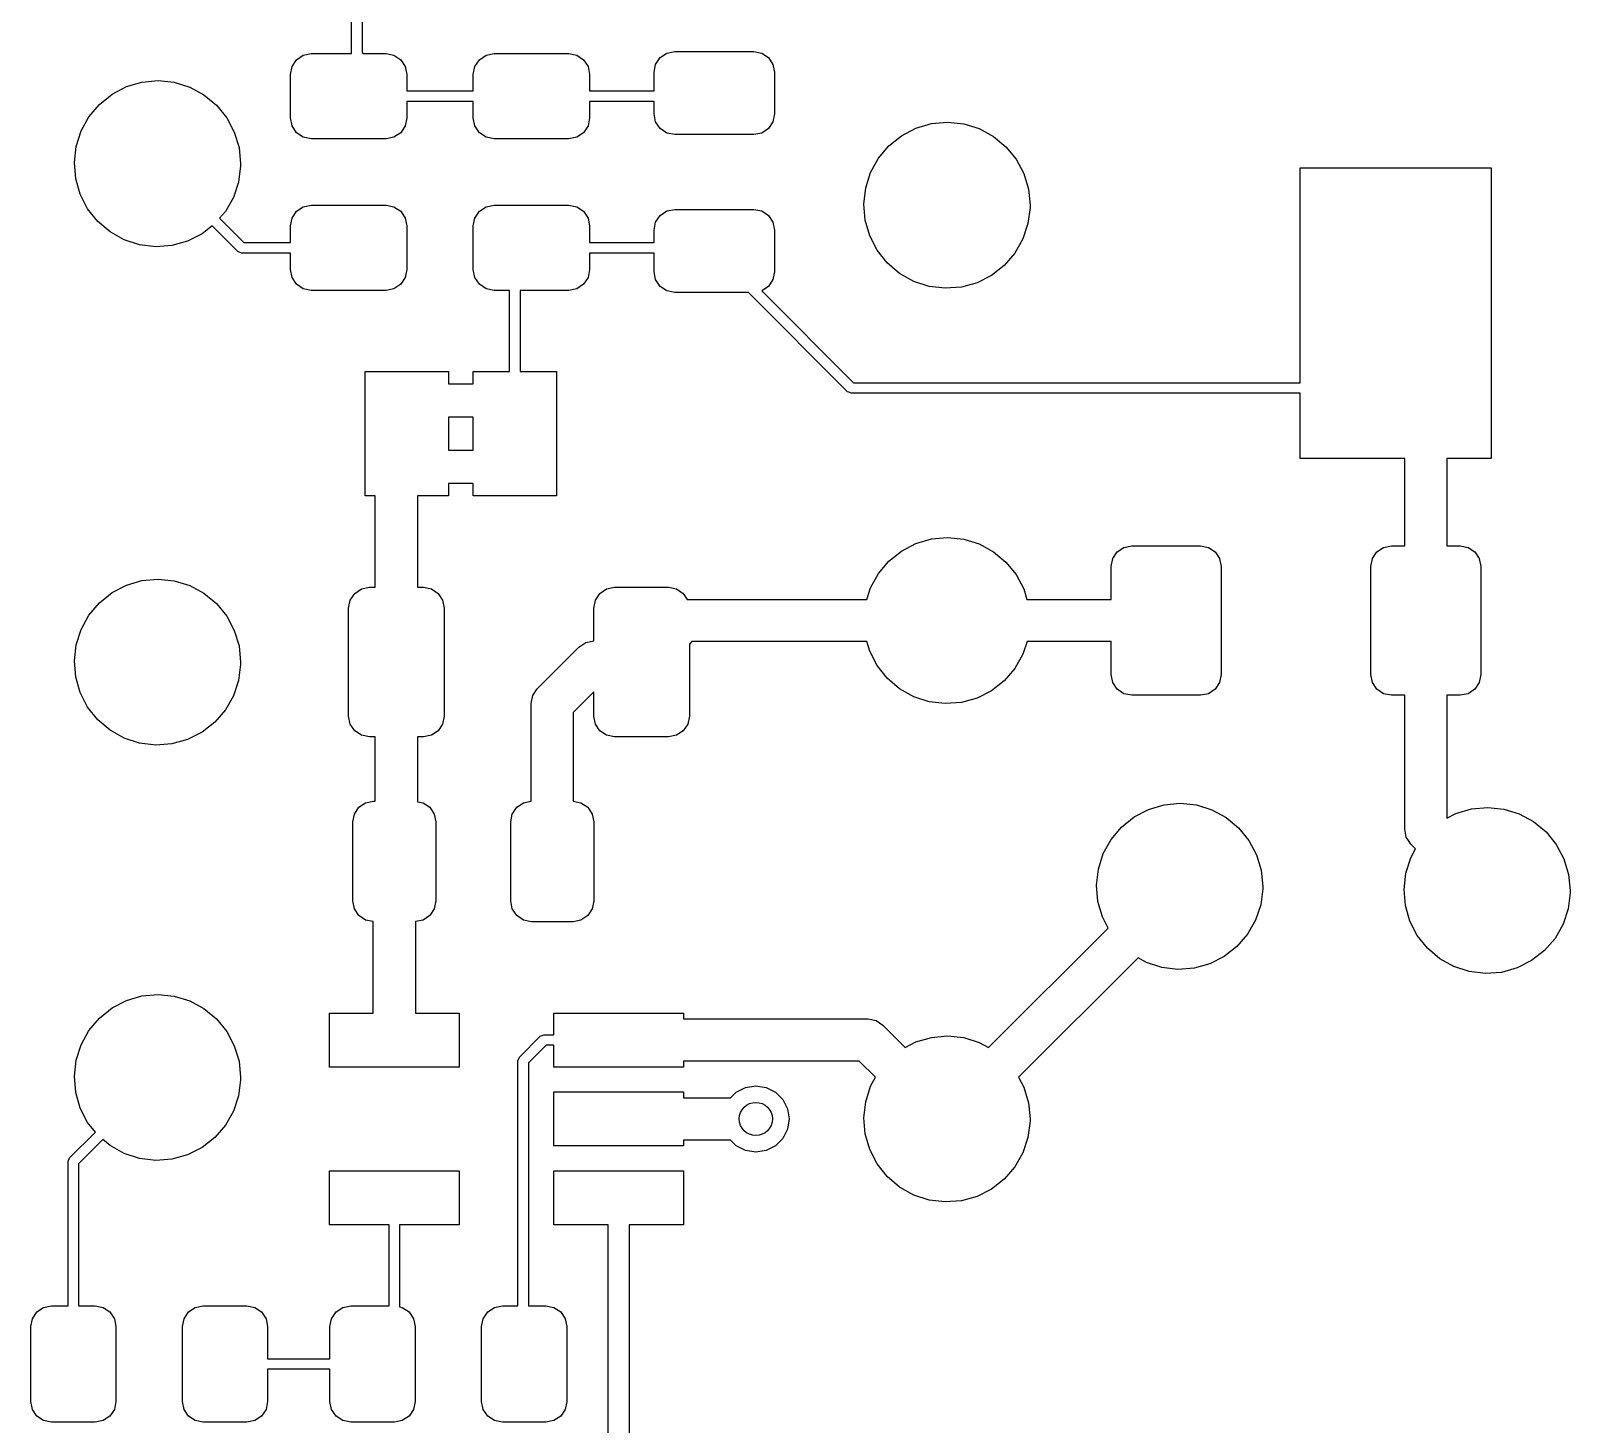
# Model space of a CAD drawing. Extents: x 4.53 to 6.58, y -4.04 to -1.97.
# Drawn here: x 5.078 to 5.807, y -3.078 to -2.417 of the extents above; entities that cross this region are included whole.
import ezdxf

# ---------------------------------------------------------------- set-up
doc = ezdxf.new("R2010")
doc.units = 0
doc.header["$MEASUREMENT"] = 0
doc.layers.add('BLACK', color=7, linetype='CONTINUOUS')

msp = doc.modelspace()

# ---------------------------------------------------------------- linework, layer by layer
at = {"layer": 'BLACK', "linetype": 'CONTINUOUS'}
for p, q in [((5.22978, -2.42815), (5.22978, -2.35039)), ((5.23478, -2.35039), (5.23478, -2.42761)), ((5.20686, -2.4289), (5.21063, -2.42815)), ((5.21063, -2.42815), (5.22978, -2.42815)), ((5.23478, -2.42761), (5.23533, -2.42815)), ((5.23533, -2.42815), (5.24606, -2.42815)), ((5.24606, -2.42815), (5.24983, -2.4289)), ((5.29348, -2.4289), (5.29724, -2.42815)), ((5.29724, -2.42815), (5.33268, -2.42815)), ((5.33268, -2.42815), (5.33644, -2.4289)), ((5.37591, -2.43005), (5.37911, -2.42791)), ((5.37911, -2.42791), (5.38287, -2.42717)), ((5.38287, -2.42717), (5.42028, -2.42717)), ((5.42028, -2.42717), (5.42404, -2.42791)), ((5.42404, -2.42791), (5.42724, -2.43005)), ((5.20079, -2.43799), (5.20154, -2.43423)), ((5.20154, -2.43423), (5.20367, -2.43103)), ((5.20367, -2.43103), (5.20686, -2.4289)), ((5.24983, -2.4289), (5.25302, -2.43103)), ((5.25302, -2.43103), (5.25516, -2.43423)), ((5.25516, -2.43423), (5.25591, -2.43799)), ((5.2874, -2.43799), (5.28815, -2.43423)), ((5.28815, -2.43423), (5.29028, -2.43103)), ((5.29028, -2.43103), (5.29348, -2.4289)), ((5.33644, -2.4289), (5.33964, -2.43103)), ((5.33964, -2.43103), (5.34177, -2.43423)), ((5.34177, -2.43423), (5.34252, -2.43799)), ((5.37303, -2.43701), (5.37378, -2.43324)), ((5.37378, -2.43324), (5.37591, -2.43005)), ((5.42724, -2.43005), (5.42937, -2.43324)), ((5.42937, -2.43324), (5.43012, -2.43701)), ((5.12305, -2.44381), (5.13042, -2.44164)), ((5.13042, -2.44164), (5.13807, -2.44095)), ((5.13807, -2.44095), (5.14571, -2.44175)), ((5.14571, -2.44175), (5.15305, -2.44402)), ((5.20079, -2.45866), (5.20079, -2.43799)), ((5.25591, -2.43799), (5.25591, -2.44583)), ((5.2874, -2.44583), (5.2874, -2.43799)), ((5.34252, -2.43799), (5.34252, -2.44583)), ((5.37303, -2.44583), (5.37303, -2.43701)), ((5.43012, -2.43701), (5.43012, -2.45669)), ((5.11025, -2.45219), (5.11624, -2.44737)), ((5.11624, -2.44737), (5.12305, -2.44381)), ((5.15305, -2.44402), (5.15981, -2.44768)), ((5.15981, -2.44768), (5.16573, -2.45257)), ((5.25591, -2.44583), (5.2874, -2.44583)), ((5.34252, -2.44583), (5.37303, -2.44583)), ((5.10531, -2.45807), (5.11025, -2.45219)), ((5.16573, -2.45257), (5.17059, -2.45853)), ((5.2874, -2.45083), (5.25591, -2.45083)), ((5.25591, -2.45083), (5.25591, -2.45866)), ((5.2874, -2.45866), (5.2874, -2.45083)), ((5.37303, -2.45083), (5.34252, -2.45083)), ((5.34252, -2.45083), (5.34252, -2.45866)), ((5.37303, -2.45669), (5.37303, -2.45083)), ((5.37378, -2.46046), (5.37303, -2.45669)), ((5.43012, -2.45669), (5.42937, -2.46046)), ((5.09929, -2.47213), (5.10161, -2.46481)), ((5.10161, -2.46481), (5.10531, -2.45807)), ((5.17059, -2.45853), (5.17419, -2.46531)), ((5.20154, -2.46243), (5.20079, -2.45866)), ((5.20367, -2.46562), (5.20154, -2.46243)), ((5.25516, -2.46243), (5.25302, -2.46562)), ((5.25591, -2.45866), (5.25516, -2.46243)), ((5.28815, -2.46243), (5.2874, -2.45866)), ((5.29028, -2.46562), (5.28815, -2.46243)), ((5.34177, -2.46243), (5.33964, -2.46562)), ((5.34252, -2.45866), (5.34177, -2.46243)), ((5.37591, -2.46365), (5.37378, -2.46046)), ((5.37911, -2.46579), (5.37591, -2.46365)), ((5.42724, -2.46365), (5.42404, -2.46579)), ((5.42937, -2.46046), (5.42724, -2.46365)), ((5.49025, -2.46706), (5.49706, -2.4635)), ((5.49706, -2.4635), (5.50443, -2.46133)), ((5.50443, -2.46133), (5.51209, -2.46063)), ((5.51209, -2.46063), (5.51973, -2.46143)), ((5.51973, -2.46143), (5.52707, -2.46371)), ((5.52707, -2.46371), (5.53383, -2.46736)), ((5.09843, -2.47977), (5.09929, -2.47213)), ((5.17419, -2.46531), (5.17642, -2.47267)), ((5.20686, -2.46775), (5.20367, -2.46562)), ((5.21063, -2.4685), (5.20686, -2.46775)), ((5.24606, -2.4685), (5.21063, -2.4685)), ((5.24983, -2.46775), (5.24606, -2.4685)), ((5.25302, -2.46562), (5.24983, -2.46775)), ((5.29348, -2.46775), (5.29028, -2.46562)), ((5.29724, -2.4685), (5.29348, -2.46775)), ((5.33268, -2.4685), (5.29724, -2.4685)), ((5.33644, -2.46775), (5.33268, -2.4685)), ((5.33964, -2.46562), (5.33644, -2.46775)), ((5.38287, -2.46654), (5.37911, -2.46579)), ((5.42028, -2.46654), (5.38287, -2.46654)), ((5.42404, -2.46579), (5.42028, -2.46654)), ((5.47933, -2.47776), (5.48427, -2.47187)), ((5.48427, -2.47187), (5.49025, -2.46706)), ((5.53383, -2.46736), (5.53975, -2.47226)), ((5.53975, -2.47226), (5.5446, -2.47821)), ((5.17642, -2.47267), (5.17717, -2.48031)), ((5.47562, -2.48449), (5.47933, -2.47776)), ((5.5446, -2.47821), (5.54821, -2.485)), ((5.09907, -2.48742), (5.09843, -2.47977)), ((5.17715, -2.48141), (5.17619, -2.48904)), ((5.17717, -2.48031), (5.17715, -2.48141)), ((5.4733, -2.49181), (5.47562, -2.48449)), ((5.54821, -2.485), (5.55043, -2.49235)), ((5.67913, -2.58411), (5.67913, -2.48228)), ((5.67913, -2.48228), (5.76969, -2.48228)), ((5.76969, -2.48228), (5.76969, -2.62008)), ((5.10119, -2.49481), (5.09907, -2.48742)), ((5.17619, -2.48904), (5.17376, -2.49633)), ((5.47244, -2.49945), (5.4733, -2.49181)), ((5.55043, -2.49235), (5.55118, -2.5)), ((5.1047, -2.50164), (5.10119, -2.49481)), ((5.17376, -2.49633), (5.16997, -2.50301)), ((5.20367, -2.50288), (5.20686, -2.50075)), ((5.20686, -2.50075), (5.21063, -2.5)), ((5.21063, -2.5), (5.24606, -2.5)), ((5.24606, -2.5), (5.24983, -2.50075)), ((5.24983, -2.50075), (5.25302, -2.50288)), ((5.29028, -2.50288), (5.29348, -2.50075)), ((5.29348, -2.50075), (5.29724, -2.5)), ((5.29724, -2.5), (5.33268, -2.5)), ((5.33268, -2.5), (5.33644, -2.50075)), ((5.33644, -2.50075), (5.33964, -2.50288)), ((5.47309, -2.50711), (5.47244, -2.49945)), ((5.55117, -2.5011), (5.5502, -2.50872)), ((5.55118, -2.5), (5.55117, -2.5011)), ((5.10947, -2.50766), (5.1047, -2.50164)), ((5.11533, -2.51264), (5.10947, -2.50766)), ((5.16997, -2.50301), (5.16721, -2.5062)), ((5.16721, -2.5062), (5.17869, -2.51768)), ((5.20079, -2.50984), (5.20154, -2.50608)), ((5.20154, -2.50608), (5.20367, -2.50288)), ((5.25302, -2.50288), (5.25516, -2.50608)), ((5.25516, -2.50608), (5.25591, -2.50984)), ((5.2874, -2.50984), (5.28815, -2.50608)), ((5.28815, -2.50608), (5.29028, -2.50288)), ((5.33964, -2.50288), (5.34177, -2.50608)), ((5.34177, -2.50608), (5.34252, -2.50984)), ((5.37303, -2.51181), (5.37378, -2.50804)), ((5.37378, -2.50804), (5.37591, -2.50485)), ((5.37591, -2.50485), (5.37911, -2.50272)), ((5.37911, -2.50272), (5.38287, -2.50197)), ((5.38287, -2.50197), (5.42028, -2.50197)), ((5.42028, -2.50197), (5.42404, -2.50272)), ((5.42404, -2.50272), (5.42724, -2.50485)), ((5.42724, -2.50485), (5.42937, -2.50804)), ((5.42937, -2.50804), (5.43012, -2.51181)), ((5.47521, -2.51449), (5.47309, -2.50711)), ((5.5502, -2.50872), (5.54778, -2.51601)), ((5.12203, -2.51639), (5.11533, -2.51264)), ((5.15889, -2.51356), (5.15203, -2.51702)), ((5.16372, -2.50978), (5.15889, -2.51356)), ((5.17589, -2.52194), (5.16372, -2.50978)), ((5.20079, -2.51768), (5.20079, -2.50984)), ((5.25591, -2.50984), (5.25591, -2.53051)), ((5.2874, -2.53051), (5.2874, -2.50984)), ((5.34252, -2.50984), (5.34252, -2.51768)), ((5.37303, -2.51768), (5.37303, -2.51181)), ((5.43012, -2.51181), (5.43012, -2.5315)), ((5.47872, -2.52133), (5.47521, -2.51449)), ((5.54778, -2.51601), (5.54398, -2.52269)), ((5.12934, -2.51877), (5.12203, -2.51639)), ((5.13697, -2.51968), (5.12934, -2.51877)), ((5.14463, -2.51909), (5.13697, -2.51968)), ((5.15203, -2.51702), (5.14463, -2.51909)), ((5.17766, -2.52268), (5.17589, -2.52194)), ((5.20079, -2.52268), (5.17766, -2.52268)), ((5.17869, -2.51768), (5.20079, -2.51768)), ((5.20079, -2.53051), (5.20079, -2.52268)), ((5.34252, -2.51768), (5.37303, -2.51768)), ((5.37303, -2.52268), (5.34252, -2.52268)), ((5.34252, -2.52268), (5.34252, -2.53051)), ((5.37303, -2.5315), (5.37303, -2.52268)), ((5.48349, -2.52735), (5.47872, -2.52133)), ((5.54398, -2.52269), (5.53896, -2.52851)), ((5.20154, -2.53428), (5.20079, -2.53051)), ((5.25591, -2.53051), (5.25516, -2.53428)), ((5.28815, -2.53428), (5.2874, -2.53051)), ((5.34252, -2.53051), (5.34177, -2.53428)), ((5.48934, -2.53233), (5.48349, -2.52735)), ((5.53896, -2.52851), (5.53291, -2.53324)), ((5.20367, -2.53747), (5.20154, -2.53428)), ((5.20686, -2.53961), (5.20367, -2.53747)), ((5.25302, -2.53747), (5.24983, -2.53961)), ((5.25516, -2.53428), (5.25302, -2.53747)), ((5.29028, -2.53747), (5.28815, -2.53428)), ((5.29348, -2.53961), (5.29028, -2.53747)), ((5.33964, -2.53747), (5.33644, -2.53961)), ((5.34177, -2.53428), (5.33964, -2.53747)), ((5.37378, -2.53526), (5.37303, -2.5315)), ((5.37591, -2.53846), (5.37378, -2.53526)), ((5.42937, -2.53526), (5.42724, -2.53846)), ((5.43012, -2.5315), (5.42937, -2.53526)), ((5.49605, -2.53608), (5.48934, -2.53233)), ((5.50336, -2.53845), (5.49605, -2.53608)), ((5.52605, -2.53671), (5.51865, -2.53877)), ((5.53291, -2.53324), (5.52605, -2.53671)), ((5.21063, -2.54035), (5.20686, -2.53961)), ((5.24606, -2.54035), (5.21063, -2.54035)), ((5.24983, -2.53961), (5.24606, -2.54035)), ((5.29724, -2.54035), (5.29348, -2.53961)), ((5.30459, -2.54035), (5.29724, -2.54035)), ((5.30459, -2.57874), (5.30459, -2.54035)), ((5.33268, -2.54035), (5.30959, -2.54035)), ((5.30959, -2.54035), (5.30959, -2.57874)), ((5.33644, -2.53961), (5.33268, -2.54035)), ((5.37911, -2.54059), (5.37591, -2.53846)), ((5.38287, -2.54134), (5.37911, -2.54059)), ((5.41772, -2.54134), (5.38287, -2.54134)), ((5.46477, -2.58838), (5.41772, -2.54134)), ((5.42724, -2.53846), (5.42404, -2.54059)), ((5.42404, -2.54059), (5.46757, -2.58411)), ((5.51099, -2.53936), (5.50336, -2.53845)), ((5.51865, -2.53877), (5.51099, -2.53936)), ((5.23622, -2.6378), (5.23622, -2.57874)), ((5.23622, -2.57874), (5.27559, -2.57874)), ((5.27559, -2.57874), (5.27559, -2.58465)), ((5.2874, -2.58465), (5.2874, -2.57874)), ((5.2874, -2.57874), (5.30459, -2.57874)), ((5.30959, -2.57874), (5.32677, -2.57874)), ((5.32677, -2.57874), (5.32677, -2.6378)), ((5.27559, -2.58465), (5.2874, -2.58465)), ((5.46529, -2.5886), (5.46477, -2.58838)), ((5.46654, -2.58911), (5.46529, -2.5886)), ((5.67913, -2.58911), (5.46654, -2.58911)), ((5.46757, -2.58411), (5.67913, -2.58411)), ((5.67913, -2.62008), (5.67913, -2.58911)), ((5.27559, -2.60039), (5.27559, -2.61614)), ((5.2874, -2.60039), (5.27559, -2.60039)), ((5.2874, -2.61614), (5.2874, -2.60039)), ((5.27559, -2.61614), (5.2874, -2.61614)), ((5.72868, -2.62008), (5.67913, -2.62008)), ((5.72868, -2.66142), (5.72868, -2.62008)), ((5.76969, -2.62008), (5.74868, -2.62008)), ((5.74868, -2.62008), (5.74868, -2.66142)), ((5.2874, -2.63189), (5.27559, -2.63189)), ((5.27559, -2.63189), (5.27559, -2.6378)), ((5.2874, -2.6378), (5.2874, -2.63189)), ((5.24098, -2.6378), (5.23622, -2.6378)), ((5.24098, -2.6811), (5.24098, -2.6378)), ((5.27559, -2.6378), (5.26098, -2.6378)), ((5.26098, -2.6378), (5.26098, -2.6811)), ((5.32677, -2.6378), (5.2874, -2.6378)), ((5.49025, -2.66391), (5.49706, -2.66035)), ((5.49706, -2.66035), (5.50443, -2.65818)), ((5.50443, -2.65818), (5.51209, -2.65748)), ((5.51209, -2.65748), (5.51973, -2.65828)), ((5.51973, -2.65828), (5.52707, -2.66056)), ((5.52707, -2.66056), (5.53383, -2.66421)), ((5.59564, -2.66217), (5.59941, -2.66142)), ((5.59941, -2.66142), (5.63189, -2.66142)), ((5.63189, -2.66142), (5.63566, -2.66217)), ((5.71867, -2.66217), (5.72244, -2.66142)), ((5.72244, -2.66142), (5.72868, -2.66142)), ((5.74868, -2.66142), (5.75492, -2.66142)), ((5.75492, -2.66142), (5.75869, -2.66217)), ((5.47933, -2.67461), (5.48427, -2.66872)), ((5.48427, -2.66872), (5.49025, -2.66391)), ((5.53383, -2.66421), (5.53975, -2.66911)), ((5.53975, -2.66911), (5.5446, -2.67506)), ((5.58957, -2.67126), (5.59032, -2.66749)), ((5.59032, -2.66749), (5.59245, -2.6643)), ((5.59245, -2.6643), (5.59564, -2.66217)), ((5.63566, -2.66217), (5.63885, -2.6643)), ((5.63885, -2.6643), (5.64098, -2.66749)), ((5.64098, -2.66749), (5.64173, -2.67126)), ((5.7126, -2.67126), (5.71335, -2.66749)), ((5.71335, -2.66749), (5.71548, -2.6643)), ((5.71548, -2.6643), (5.71867, -2.66217)), ((5.75869, -2.66217), (5.76188, -2.6643)), ((5.76188, -2.6643), (5.76401, -2.66749)), ((5.76401, -2.66749), (5.76476, -2.67126)), ((5.47562, -2.68134), (5.47933, -2.67461)), ((5.5446, -2.67506), (5.54821, -2.68185)), ((5.58957, -2.68685), (5.58957, -2.67126)), ((5.64173, -2.67126), (5.64173, -2.72244)), ((5.7126, -2.72244), (5.7126, -2.67126)), ((5.76476, -2.67126), (5.76476, -2.72244)), ((5.11025, -2.68841), (5.11624, -2.68359)), ((5.11624, -2.68359), (5.12305, -2.68003)), ((5.12305, -2.68003), (5.13042, -2.67786)), ((5.13042, -2.67786), (5.13807, -2.67717)), ((5.13807, -2.67717), (5.14571, -2.67797)), ((5.14571, -2.67797), (5.15305, -2.68024)), ((5.15305, -2.68024), (5.15981, -2.6839)), ((5.15981, -2.6839), (5.16573, -2.68879)), ((5.23123, -2.68399), (5.23442, -2.68185)), ((5.23442, -2.68185), (5.23819, -2.6811)), ((5.23819, -2.6811), (5.24098, -2.6811)), ((5.26098, -2.6811), (5.26378, -2.6811)), ((5.26378, -2.6811), (5.26755, -2.68185)), ((5.26755, -2.68185), (5.27074, -2.68399)), ((5.34737, -2.68399), (5.35056, -2.68185)), ((5.35056, -2.68185), (5.35433, -2.6811)), ((5.35433, -2.6811), (5.37992, -2.6811)), ((5.37992, -2.6811), (5.38369, -2.68185)), ((5.38369, -2.68185), (5.38688, -2.68399)), ((5.47388, -2.68685), (5.47562, -2.68134)), ((5.54821, -2.68185), (5.54972, -2.68685)), ((5.10531, -2.69429), (5.11025, -2.68841)), ((5.16573, -2.68879), (5.17059, -2.69475)), ((5.22835, -2.69094), (5.2291, -2.68718)), ((5.22835, -2.74213), (5.22835, -2.69094)), ((5.2291, -2.68718), (5.23123, -2.68399)), ((5.27074, -2.68399), (5.27287, -2.68718)), ((5.27287, -2.68718), (5.27362, -2.69094)), ((5.27362, -2.69094), (5.27362, -2.74213)), ((5.34449, -2.69094), (5.34524, -2.68718)), ((5.34449, -2.70654), (5.34449, -2.69094)), ((5.34524, -2.68718), (5.34737, -2.68399)), ((5.38688, -2.68399), (5.3888, -2.68685)), ((5.3888, -2.68685), (5.47388, -2.68685)), ((5.54972, -2.68685), (5.58957, -2.68685)), ((5.10161, -2.70103), (5.10531, -2.69429)), ((5.17059, -2.69475), (5.17419, -2.70153)), ((5.09929, -2.70835), (5.10161, -2.70103)), ((5.17419, -2.70153), (5.17642, -2.70889)), ((5.09843, -2.71599), (5.09929, -2.70835)), ((5.17642, -2.70889), (5.17717, -2.71654)), ((5.31773, -2.72915), (5.33742, -2.70946)), ((5.33742, -2.70946), (5.34066, -2.7073)), ((5.34066, -2.7073), (5.34449, -2.70654)), ((5.39095, -2.70685), (5.38976, -2.70804)), ((5.38976, -2.70804), (5.38976, -2.74213)), ((5.47392, -2.70685), (5.39095, -2.70685)), ((5.47521, -2.71134), (5.47392, -2.70685)), ((5.47872, -2.71818), (5.47521, -2.71134)), ((5.54778, -2.71286), (5.54398, -2.71954)), ((5.54978, -2.70685), (5.54778, -2.71286)), ((5.58957, -2.70685), (5.54978, -2.70685)), ((5.58957, -2.72244), (5.58957, -2.70685)), ((5.09907, -2.72364), (5.09843, -2.71599)), ((5.17715, -2.71763), (5.17619, -2.72526)), ((5.17717, -2.71654), (5.17715, -2.71763)), ((5.48349, -2.7242), (5.47872, -2.71818)), ((5.54398, -2.71954), (5.53896, -2.72536)), ((5.10119, -2.73103), (5.09907, -2.72364)), ((5.17619, -2.72526), (5.17376, -2.73255)), ((5.48934, -2.72918), (5.48349, -2.7242)), ((5.53896, -2.72536), (5.53291, -2.73009)), ((5.59032, -2.72621), (5.58957, -2.72244)), ((5.59245, -2.7294), (5.59032, -2.72621)), ((5.64098, -2.72621), (5.63885, -2.7294)), ((5.64173, -2.72244), (5.64098, -2.72621)), ((5.71335, -2.72621), (5.7126, -2.72244)), ((5.71548, -2.7294), (5.71335, -2.72621)), ((5.76401, -2.72621), (5.76188, -2.7294)), ((5.76476, -2.72244), (5.76401, -2.72621)), ((5.1047, -2.73786), (5.10119, -2.73103)), ((5.17376, -2.73255), (5.16997, -2.73923)), ((5.3148, -2.73622), (5.31556, -2.73239)), ((5.31556, -2.73239), (5.31773, -2.72915)), ((5.34449, -2.73068), (5.3348, -2.74036)), ((5.34449, -2.74213), (5.34449, -2.73068)), ((5.49605, -2.73293), (5.48934, -2.72918)), ((5.50336, -2.7353), (5.49605, -2.73293)), ((5.52605, -2.73356), (5.51865, -2.73562)), ((5.53291, -2.73009), (5.52605, -2.73356)), ((5.59564, -2.73153), (5.59245, -2.7294)), ((5.59941, -2.73228), (5.59564, -2.73153)), ((5.63189, -2.73228), (5.59941, -2.73228)), ((5.63566, -2.73153), (5.63189, -2.73228)), ((5.63885, -2.7294), (5.63566, -2.73153)), ((5.71867, -2.73153), (5.71548, -2.7294)), ((5.72244, -2.73228), (5.71867, -2.73153)), ((5.72868, -2.73228), (5.72244, -2.73228)), ((5.72868, -2.79577), (5.72868, -2.73228)), ((5.75492, -2.73228), (5.74868, -2.73228)), ((5.74868, -2.73228), (5.74868, -2.79054)), ((5.75869, -2.73153), (5.75492, -2.73228)), ((5.76188, -2.7294), (5.75869, -2.73153)), ((5.10947, -2.74388), (5.1047, -2.73786)), ((5.16997, -2.73923), (5.16495, -2.74505)), ((5.2291, -2.74589), (5.22835, -2.74213)), ((5.27362, -2.74213), (5.27287, -2.74589)), ((5.3148, -2.78251), (5.3148, -2.73622)), ((5.3348, -2.74036), (5.3348, -2.78251)), ((5.34524, -2.74589), (5.34449, -2.74213)), ((5.38976, -2.74213), (5.38901, -2.74589)), ((5.51099, -2.73621), (5.50336, -2.7353)), ((5.51865, -2.73562), (5.51099, -2.73621)), ((5.11533, -2.74886), (5.10947, -2.74388)), ((5.12203, -2.75261), (5.11533, -2.74886)), ((5.16495, -2.74505), (5.15889, -2.74978)), ((5.23123, -2.74909), (5.2291, -2.74589)), ((5.23442, -2.75122), (5.23123, -2.74909)), ((5.27074, -2.74909), (5.26755, -2.75122)), ((5.27287, -2.74589), (5.27074, -2.74909)), ((5.34737, -2.74909), (5.34524, -2.74589)), ((5.35056, -2.75122), (5.34737, -2.74909)), ((5.38688, -2.74909), (5.38369, -2.75122)), ((5.38901, -2.74589), (5.38688, -2.74909)), ((5.12934, -2.75499), (5.12203, -2.75261)), ((5.13697, -2.7559), (5.12934, -2.75499)), ((5.14463, -2.75531), (5.13697, -2.7559)), ((5.15203, -2.75324), (5.14463, -2.75531)), ((5.15889, -2.74978), (5.15203, -2.75324)), ((5.23819, -2.75197), (5.23442, -2.75122)), ((5.24098, -2.75197), (5.23819, -2.75197)), ((5.24098, -2.78248), (5.24098, -2.75197)), ((5.26378, -2.75197), (5.26098, -2.75197)), ((5.26098, -2.75197), (5.26098, -2.78271)), ((5.26755, -2.75122), (5.26378, -2.75197)), ((5.35433, -2.75197), (5.35056, -2.75122)), ((5.37992, -2.75197), (5.35433, -2.75197)), ((5.38369, -2.75122), (5.37992, -2.75197)), ((5.23106, -2.78856), (5.2332, -2.78536)), ((5.2332, -2.78536), (5.23639, -2.78323)), ((5.23639, -2.78323), (5.24016, -2.78248)), ((5.24016, -2.78248), (5.24098, -2.78248)), ((5.26098, -2.78271), (5.26361, -2.78323)), ((5.26361, -2.78323), (5.2668, -2.78536)), ((5.2668, -2.78536), (5.26894, -2.78856)), ((5.30587, -2.78856), (5.308, -2.78536)), ((5.308, -2.78536), (5.31119, -2.78323)), ((5.31119, -2.78323), (5.3148, -2.78251)), ((5.3348, -2.78251), (5.33841, -2.78323)), ((5.33841, -2.78323), (5.34161, -2.78536)), ((5.34161, -2.78536), (5.34374, -2.78856)), ((5.6073, -2.78633), (5.61467, -2.78416)), ((5.61467, -2.78416), (5.62232, -2.78347)), ((5.62232, -2.78347), (5.62996, -2.78427)), ((5.62996, -2.78427), (5.6373, -2.78654)), ((5.76034, -2.78613), (5.76799, -2.78543)), ((5.76799, -2.78543), (5.77563, -2.78624)), ((5.23031, -2.79232), (5.23106, -2.78856)), ((5.23031, -2.82972), (5.23031, -2.79232)), ((5.26894, -2.78856), (5.26969, -2.79232)), ((5.26969, -2.79232), (5.26969, -2.82972)), ((5.30512, -2.79232), (5.30587, -2.78856)), ((5.30512, -2.82972), (5.30512, -2.79232)), ((5.34374, -2.78856), (5.34449, -2.79232)), ((5.34449, -2.79232), (5.34449, -2.82972)), ((5.5945, -2.79471), (5.60049, -2.78989)), ((5.60049, -2.78989), (5.6073, -2.78633)), ((5.6373, -2.78654), (5.64406, -2.7902)), ((5.64406, -2.7902), (5.64998, -2.79509)), ((5.74868, -2.79054), (5.75297, -2.7883)), ((5.75297, -2.7883), (5.76034, -2.78613)), ((5.77563, -2.78624), (5.78297, -2.78851)), ((5.78297, -2.78851), (5.78973, -2.79216)), ((5.78973, -2.79216), (5.79565, -2.79706)), ((5.58586, -2.80733), (5.58956, -2.80059)), ((5.58956, -2.80059), (5.5945, -2.79471)), ((5.64998, -2.79509), (5.65484, -2.80105)), ((5.72944, -2.79959), (5.72868, -2.79577)), ((5.7304, -2.80102), (5.72944, -2.79959)), ((5.79565, -2.79706), (5.80051, -2.80302)), ((5.58354, -2.81465), (5.58586, -2.80733)), ((5.65484, -2.80105), (5.65845, -2.80783)), ((5.65845, -2.80783), (5.66067, -2.81519)), ((5.73161, -2.80284), (5.7304, -2.80102)), ((5.73153, -2.80929), (5.73385, -2.80508)), ((5.73385, -2.80508), (5.73161, -2.80284)), ((5.80051, -2.80302), (5.80412, -2.8098)), ((5.58268, -2.82228), (5.58354, -2.81465)), ((5.66067, -2.81519), (5.66142, -2.82283)), ((5.72921, -2.81662), (5.73153, -2.80929)), ((5.80412, -2.8098), (5.80634, -2.81716)), ((5.58332, -2.82994), (5.58268, -2.82228)), ((5.72835, -2.82425), (5.72921, -2.81662)), ((5.80634, -2.81716), (5.80709, -2.8248)), ((5.23106, -2.83349), (5.23031, -2.82972)), ((5.26969, -2.82972), (5.26894, -2.83349)), ((5.30587, -2.83349), (5.30512, -2.82972)), ((5.34449, -2.82972), (5.34374, -2.83349)), ((5.6614, -2.82393), (5.66044, -2.83156)), ((5.66142, -2.82283), (5.6614, -2.82393)), ((5.72899, -2.83191), (5.72835, -2.82425)), ((5.80707, -2.8259), (5.80611, -2.83353)), ((5.80709, -2.8248), (5.80707, -2.8259)), ((5.2332, -2.83668), (5.23106, -2.83349)), ((5.23639, -2.83882), (5.2332, -2.83668)), ((5.2668, -2.83668), (5.26361, -2.83882)), ((5.26894, -2.83349), (5.2668, -2.83668)), ((5.308, -2.83668), (5.30587, -2.83349)), ((5.31119, -2.83882), (5.308, -2.83668)), ((5.34161, -2.83668), (5.33841, -2.83882)), ((5.34374, -2.83349), (5.34161, -2.83668)), ((5.58544, -2.83733), (5.58332, -2.82994)), ((5.66044, -2.83156), (5.65801, -2.83885)), ((5.73111, -2.8393), (5.72899, -2.83191)), ((5.80611, -2.83353), (5.80368, -2.84082)), ((5.24, -2.83954), (5.23639, -2.83882)), ((5.24, -2.88287), (5.24, -2.83954)), ((5.26361, -2.83882), (5.26, -2.83954)), ((5.26, -2.83954), (5.26, -2.88287)), ((5.31496, -2.83957), (5.31119, -2.83882)), ((5.33465, -2.83957), (5.31496, -2.83957)), ((5.33841, -2.83882), (5.33465, -2.83957)), ((5.53154, -2.8992), (5.58815, -2.84259)), ((5.58815, -2.84259), (5.58544, -2.83733)), ((5.65801, -2.83885), (5.65422, -2.84553)), ((5.73462, -2.84613), (5.73111, -2.8393)), ((5.80368, -2.84082), (5.79989, -2.8475)), ((5.6492, -2.85135), (5.64314, -2.85608)), ((5.65422, -2.84553), (5.6492, -2.85135)), ((5.7394, -2.85215), (5.73462, -2.84613)), ((5.79989, -2.8475), (5.79487, -2.85331)), ((5.60233, -2.8567), (5.54569, -2.91333)), ((5.60629, -2.85891), (5.60233, -2.8567)), ((5.61359, -2.86129), (5.60629, -2.85891)), ((5.64314, -2.85608), (5.63628, -2.85954)), ((5.74525, -2.85713), (5.7394, -2.85215)), ((5.75195, -2.86088), (5.74525, -2.85713)), ((5.78881, -2.85804), (5.78195, -2.86151)), ((5.79487, -2.85331), (5.78881, -2.85804)), ((5.62122, -2.8622), (5.61359, -2.86129)), ((5.62888, -2.86161), (5.62122, -2.8622)), ((5.63628, -2.85954), (5.62888, -2.86161)), ((5.75926, -2.86325), (5.75195, -2.86088)), ((5.76689, -2.86416), (5.75926, -2.86325)), ((5.77455, -2.86358), (5.76689, -2.86416)), ((5.78195, -2.86151), (5.77455, -2.86358)), ((5.11025, -2.88526), (5.11624, -2.88044)), ((5.11624, -2.88044), (5.12305, -2.87688)), ((5.12305, -2.87688), (5.13042, -2.87471)), ((5.13042, -2.87471), (5.13807, -2.87402)), ((5.13807, -2.87402), (5.14571, -2.87482)), ((5.14571, -2.87482), (5.15305, -2.87709)), ((5.15305, -2.87709), (5.15981, -2.88075)), ((5.15981, -2.88075), (5.16573, -2.88564)), ((5.10531, -2.89114), (5.11025, -2.88526)), ((5.16573, -2.88564), (5.17059, -2.8916)), ((5.21929, -2.90846), (5.21929, -2.88287)), ((5.21929, -2.88287), (5.24, -2.88287)), ((5.26, -2.88287), (5.28071, -2.88287)), ((5.28071, -2.88287), (5.28071, -2.90846)), ((5.32559, -2.89317), (5.32559, -2.88287)), ((5.32559, -2.88287), (5.38701, -2.88287)), ((5.38701, -2.88287), (5.38701, -2.88567)), ((5.38701, -2.88567), (5.47441, -2.88567)), ((5.47441, -2.88567), (5.47824, -2.88643)), ((5.47824, -2.88643), (5.48148, -2.8886)), ((5.10161, -2.89788), (5.10531, -2.89114)), ((5.17059, -2.8916), (5.17419, -2.89838)), ((5.30926, -2.90374), (5.3191, -2.8939)), ((5.3191, -2.8939), (5.31962, -2.89369)), ((5.31962, -2.89369), (5.32087, -2.89317)), ((5.32087, -2.89317), (5.32559, -2.89317)), ((5.48148, -2.8886), (5.49206, -2.89918)), ((5.49706, -2.89657), (5.50443, -2.8944)), ((5.50443, -2.8944), (5.51209, -2.8937)), ((5.51209, -2.8937), (5.51973, -2.8945)), ((5.51973, -2.8945), (5.52707, -2.89678)), ((5.09929, -2.9052), (5.10161, -2.89788)), ((5.17419, -2.89838), (5.17642, -2.90574)), ((5.3219, -2.89817), (5.31352, -2.90655)), ((5.32559, -2.89817), (5.3219, -2.89817)), ((5.32559, -2.90846), (5.32559, -2.89817)), ((5.49206, -2.89918), (5.49706, -2.89657)), ((5.52707, -2.89678), (5.53154, -2.8992)), ((5.09843, -2.91284), (5.09929, -2.9052)), ((5.17642, -2.90574), (5.17717, -2.91339)), ((5.28071, -2.90846), (5.21929, -2.90846)), ((5.30852, -2.90551), (5.30926, -2.90374)), ((5.30852, -3.02165), (5.30852, -2.90551)), ((5.31352, -2.90655), (5.31352, -3.02165)), ((5.38701, -2.90846), (5.32559, -2.90846)), ((5.47027, -2.90567), (5.38701, -2.90567)), ((5.38701, -2.90567), (5.38701, -2.90846)), ((5.47794, -2.91334), (5.47027, -2.90567)), ((5.09907, -2.92049), (5.09843, -2.91284)), ((5.17715, -2.91449), (5.17619, -2.92211)), ((5.17717, -2.91339), (5.17715, -2.91449)), ((5.41639, -2.91809), (5.42126, -2.91732)), ((5.42126, -2.91732), (5.42613, -2.91809)), ((5.47562, -2.91756), (5.47794, -2.91334)), ((5.54569, -2.91333), (5.54821, -2.91807)), ((5.10119, -2.92788), (5.09907, -2.92049)), ((5.17619, -2.92211), (5.17376, -2.9294)), ((5.32559, -2.94587), (5.32559, -2.92028)), ((5.32559, -2.92028), (5.38701, -2.92028)), ((5.38701, -2.92028), (5.38701, -2.92307)), ((5.38701, -2.92307), (5.40926, -2.92307)), ((5.40926, -2.92307), (5.412, -2.92033)), ((5.412, -2.92033), (5.41639, -2.91809)), ((5.42613, -2.91809), (5.43052, -2.92033)), ((5.43052, -2.92033), (5.434, -2.92381)), ((5.434, -2.92381), (5.43624, -2.9282)), ((5.4733, -2.92489), (5.47562, -2.91756)), ((5.54821, -2.91807), (5.55043, -2.92542)), ((5.1047, -2.93471), (5.10119, -2.92788)), ((5.17376, -2.9294), (5.16997, -2.93608)), ((5.43624, -2.9282), (5.43701, -2.93307)), ((5.47244, -2.93252), (5.4733, -2.92489)), ((5.55043, -2.92542), (5.55118, -2.93307)), ((5.10834, -2.9393), (5.1047, -2.93471)), ((5.16997, -2.93608), (5.16495, -2.9419)), ((5.43624, -2.93794), (5.434, -2.94233)), ((5.43701, -2.93307), (5.43624, -2.93794)), ((5.47309, -2.94018), (5.47244, -2.93252)), ((5.55117, -2.93417), (5.5502, -2.94179)), ((5.55118, -2.93307), (5.55117, -2.93417)), ((5.09617, -2.95148), (5.10834, -2.9393)), ((5.11191, -2.94281), (5.10043, -2.95428)), ((5.11533, -2.94571), (5.11191, -2.94281)), ((5.12203, -2.94946), (5.11533, -2.94571)), ((5.16495, -2.9419), (5.15889, -2.94663)), ((5.38701, -2.94587), (5.32559, -2.94587)), ((5.40926, -2.94307), (5.38701, -2.94307)), ((5.38701, -2.94307), (5.38701, -2.94587)), ((5.412, -2.94581), (5.40926, -2.94307)), ((5.41639, -2.94805), (5.412, -2.94581)), ((5.43052, -2.94581), (5.42613, -2.94805)), ((5.434, -2.94233), (5.43052, -2.94581)), ((5.47521, -2.94756), (5.47309, -2.94018)), ((5.5502, -2.94179), (5.54778, -2.94908)), ((5.09543, -2.95325), (5.09617, -2.95148)), ((5.09543, -3.02165), (5.09543, -2.95325)), ((5.12934, -2.95184), (5.12203, -2.94946)), ((5.13697, -2.95275), (5.12934, -2.95184)), ((5.14463, -2.95216), (5.13697, -2.95275)), ((5.15203, -2.95009), (5.14463, -2.95216)), ((5.15889, -2.94663), (5.15203, -2.95009)), ((5.42126, -2.94882), (5.41639, -2.94805)), ((5.42613, -2.94805), (5.42126, -2.94882)), ((5.47872, -2.9544), (5.47521, -2.94756)), ((5.54778, -2.94908), (5.54398, -2.95577)), ((5.10043, -2.95428), (5.10043, -3.02165)), ((5.21929, -2.98327), (5.21929, -2.95768)), ((5.21929, -2.95768), (5.28071, -2.95768)), ((5.28071, -2.95768), (5.28071, -2.98327)), ((5.32559, -2.98327), (5.32559, -2.95768)), ((5.32559, -2.95768), (5.38701, -2.95768)), ((5.38701, -2.95768), (5.38701, -2.98327)), ((5.48349, -2.96042), (5.47872, -2.9544)), ((5.48934, -2.9654), (5.48349, -2.96042)), ((5.54398, -2.95577), (5.53896, -2.96158)), ((5.49605, -2.96915), (5.48934, -2.9654)), ((5.53291, -2.96631), (5.52605, -2.96978)), ((5.53896, -2.96158), (5.53291, -2.96631)), ((5.50336, -2.97152), (5.49605, -2.96915)), ((5.51099, -2.97243), (5.50336, -2.97152)), ((5.51865, -2.97184), (5.51099, -2.97243)), ((5.52605, -2.96978), (5.51865, -2.97184)), ((5.2475, -2.98327), (5.21929, -2.98327)), ((5.2475, -3.02165), (5.2475, -2.98327)), ((5.28071, -2.98327), (5.2525, -2.98327)), ((5.2525, -2.98327), (5.2525, -3.02215)), ((5.3513, -2.98327), (5.32559, -2.98327)), ((5.3513, -3.16369), (5.3513, -2.98327)), ((5.38701, -2.98327), (5.3613, -2.98327)), ((5.3613, -2.98327), (5.3613, -3.16409)), ((5.07851, -3.02773), (5.08064, -3.02454)), ((5.08064, -3.02454), (5.08383, -3.0224)), ((5.08383, -3.0224), (5.0876, -3.02165)), ((5.0876, -3.02165), (5.09543, -3.02165)), ((5.10043, -3.02165), (5.10827, -3.02165)), ((5.10827, -3.02165), (5.11203, -3.0224)), ((5.11203, -3.0224), (5.11523, -3.02454)), ((5.11523, -3.02454), (5.11736, -3.02773)), ((5.15036, -3.02773), (5.15249, -3.02454)), ((5.15249, -3.02454), (5.15568, -3.0224)), ((5.15568, -3.0224), (5.15945, -3.02165)), ((5.15945, -3.02165), (5.18012, -3.02165)), ((5.18012, -3.02165), (5.18388, -3.0224)), ((5.18388, -3.0224), (5.18708, -3.02454)), ((5.18708, -3.02454), (5.18921, -3.02773)), ((5.22024, -3.02773), (5.22237, -3.02454)), ((5.22237, -3.02454), (5.22556, -3.0224)), ((5.22556, -3.0224), (5.22933, -3.02165)), ((5.22933, -3.02165), (5.2475, -3.02165)), ((5.2525, -3.02215), (5.25377, -3.0224)), ((5.25377, -3.0224), (5.25696, -3.02454)), ((5.25696, -3.02454), (5.25909, -3.02773)), ((5.29209, -3.02773), (5.29422, -3.02454)), ((5.29422, -3.02454), (5.29741, -3.0224)), ((5.29741, -3.0224), (5.30118, -3.02165)), ((5.30118, -3.02165), (5.30852, -3.02165)), ((5.31352, -3.02165), (5.32185, -3.02165)), ((5.32185, -3.02165), (5.32562, -3.0224)), ((5.32562, -3.0224), (5.32881, -3.02454)), ((5.32881, -3.02454), (5.33094, -3.02773)), ((5.07776, -3.0315), (5.07851, -3.02773)), ((5.07776, -3.06693), (5.07776, -3.0315)), ((5.11736, -3.02773), (5.11811, -3.0315)), ((5.11811, -3.0315), (5.11811, -3.06693)), ((5.14961, -3.0315), (5.15036, -3.02773)), ((5.14961, -3.06693), (5.14961, -3.0315)), ((5.18921, -3.02773), (5.18996, -3.0315)), ((5.18996, -3.0315), (5.18996, -3.04671)), ((5.21949, -3.0315), (5.22024, -3.02773)), ((5.21949, -3.04671), (5.21949, -3.0315)), ((5.25909, -3.02773), (5.25984, -3.0315)), ((5.25984, -3.0315), (5.25984, -3.06693)), ((5.29134, -3.0315), (5.29209, -3.02773)), ((5.29134, -3.06693), (5.29134, -3.0315)), ((5.33094, -3.02773), (5.33169, -3.0315)), ((5.33169, -3.0315), (5.33169, -3.06693)), ((5.18996, -3.04671), (5.21949, -3.04671)), ((5.21949, -3.05171), (5.18996, -3.05171)), ((5.18996, -3.05171), (5.18996, -3.06693)), ((5.21949, -3.06693), (5.21949, -3.05171)), ((5.07851, -3.0707), (5.07776, -3.06693)), ((5.11811, -3.06693), (5.11736, -3.0707)), ((5.15036, -3.0707), (5.14961, -3.06693)), ((5.18996, -3.06693), (5.18921, -3.0707)), ((5.22024, -3.0707), (5.21949, -3.06693)), ((5.25984, -3.06693), (5.25909, -3.0707)), ((5.29209, -3.0707), (5.29134, -3.06693)), ((5.33169, -3.06693), (5.33094, -3.0707)), ((5.08064, -3.07389), (5.07851, -3.0707)), ((5.08383, -3.07602), (5.08064, -3.07389)), ((5.0876, -3.07677), (5.08383, -3.07602)), ((5.10827, -3.07677), (5.0876, -3.07677)), ((5.11203, -3.07602), (5.10827, -3.07677)), ((5.11523, -3.07389), (5.11203, -3.07602)), ((5.11736, -3.0707), (5.11523, -3.07389)), ((5.15249, -3.07389), (5.15036, -3.0707)), ((5.15568, -3.07602), (5.15249, -3.07389)), ((5.15945, -3.07677), (5.15568, -3.07602)), ((5.18012, -3.07677), (5.15945, -3.07677)), ((5.18388, -3.07602), (5.18012, -3.07677)), ((5.18708, -3.07389), (5.18388, -3.07602)), ((5.18921, -3.0707), (5.18708, -3.07389)), ((5.22237, -3.07389), (5.22024, -3.0707)), ((5.22556, -3.07602), (5.22237, -3.07389)), ((5.22933, -3.07677), (5.22556, -3.07602)), ((5.25, -3.07677), (5.22933, -3.07677)), ((5.25377, -3.07602), (5.25, -3.07677)), ((5.25696, -3.07389), (5.25377, -3.07602)), ((5.25909, -3.0707), (5.25696, -3.07389)), ((5.29422, -3.07389), (5.29209, -3.0707)), ((5.29741, -3.07602), (5.29422, -3.07389)), ((5.30118, -3.07677), (5.29741, -3.07602)), ((5.32185, -3.07677), (5.30118, -3.07677)), ((5.32562, -3.07602), (5.32185, -3.07677)), ((5.32881, -3.07389), (5.32562, -3.07602)), ((5.33094, -3.0707), (5.32881, -3.07389))]:
    msp.add_line(p, q, dxfattribs=at)
at = {"layer": 'BLACK'}
msp.add_circle((5.42126, -2.93307), 0.00787, dxfattribs=at)

doc.saveas('drawing.dxf')
